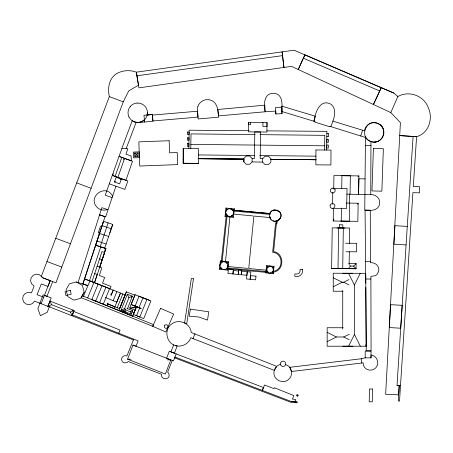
<?xml version="1.0" encoding="UTF-8"?>
<svg xmlns="http://www.w3.org/2000/svg" width="453" height="453" viewBox="0 0 453 453"><rect width="100%" height="100%" fill="white"/><g stroke="black" fill="none" stroke-linecap="round" stroke-linejoin="round"><path stroke-width="0.68" d="M342.706 328.969L342.751 290.543M183.244 148.318L183.159 163.318L198.476 163.42L198.278 148.318L183.244 148.318L183.261 163.216L198.476 163.42M330.843 126.63C333.431 119.841 337.978 110.079 331.064 104.292C319.863 98.154 315.067 113.12 313.98 121.274L315.447 116.251L281.681 106.104L281.885 111.512L313.98 121.274L315.163 121.789L315.028 122.157L329.546 126.693L329.716 126.279L365.469 137.474L364.756 210.084C370.594 211.121 379.388 210.583 379.756 202.882C380.067 198.023 375.441 194.292 370.775 194.603L370.945 141.596C359.019 137.825 365.622 118.833 377.315 123.171C389.24 127.35 382.881 145.679 370.928 141.596M365.175 357.853L371.007 357.87L371.041 351.052L365.22 351.052L365.175 357.853L361.262 358.77L289.75 367.315L288.334 365.922L285.373 364.439M248.618 122.389L248.538 131.868L266.913 132.033L267.015 122.537L248.618 122.389L248.601 124.467L250.685 124.484L250.696 122.406M262.938 122.503L262.904 126.529L266.964 126.563L267.015 122.537M326.681 150.102L326.885 131.353L266.845 130.855M371.007 357.87L371.041 355.061C376.619 355.554 379.869 362.728 376.313 367.151A7.667 7.667 0 0 1 371.958 369.976C367.57 371.058 362.711 367.536 363.21 362.825L291.511 371.511L289.75 367.315C292.349 371.2 292.236 376.766 288.301 379.722A8.969 8.969 0 0 1 282.814 381.653L278.923 380.775L275.894 378.397A8.862 8.862 0 0 1 273.918 372.224C274.201 368.442 277.066 365.01 280.803 364.252M188.884 148.199L189.144 130.204L249.19 130.707M252.095 161.919L252.145 158.51L249.75 156.047L246.307 156.019L243.844 158.397L243.799 161.823L246.194 164.28L249.62 164.314L252.095 161.919L262.587 162.089L264.999 164.547L268.425 164.581L270.888 162.202L270.939 158.776L268.544 156.313L265.101 156.285L262.638 158.663L260.198 158.629L260.526 131.97L254.79 131.919L254.456 158.544L252.145 158.51M262.587 162.089L262.638 158.663M338.618 227.938L338.023 268.521M342.717 268.584L343.317 227.989M190.775 148.573L191.007 133.912L255.084 134.598M324.569 150L324.79 135.345L260.011 134.649M349.104 221.228L333.221 221.013L333.419 208.431M333.731 188.856L333.94 175.577L349.92 175.792M341.217 221.121L341.42 208.04M341.726 188.765L341.93 175.685M349.32 221.217L349.603 203.103M349.161 263.759L349.337 251.845M349.461 243.442L349.688 228.029L336.947 227.95M341.177 227.961L332.225 227.882L331.624 268.442L356.024 268.742L356.109 263.606L348.714 263.606M346.403 203.052L358.136 203.233L357.853 221.347L340.792 221.092M349.433 203.052L349.597 193.963M350.056 194.235L350.367 175.798M341.839 175.673L358.901 175.923L358.583 194.371L346.856 194.184M365.798 287.451L366.234 350.82L371.075 350.888L370.894 276.409L375.616 275.628L376.964 274.512L378.595 271.455A6.869 6.869 0 0 0 377.978 266.466C376.568 263.703 373.391 262.519 370.429 262.706L370.277 210.169L365.056 210.084L365.769 283.227M332.542 204.178L332.785 192.429M397.021 385.327L413.085 136.461L416.596 136.676C428.838 133.341 433.391 118.482 428.272 107.604C423.883 95.594 408.951 90.221 397.853 96.529L390.803 112.593L400.412 122.621L385.645 394.274L398.651 394.84L399.218 385.429L400.514 385.48L397.021 385.327L399.218 385.429L398.266 400.996L399.518 401.064L412.887 192.655L419.506 192.853L419.705 186.704L413.3 186.5L416.596 136.676L399.716 135.594L413.085 136.461M272.995 220.469L274.116 221.262L277.043 221.064L279.337 219.614L280.65 217.485C283.708 208.81 268.47 207.083 269.444 216.155C271.064 226.217 285.758 219.626 279.535 211.8L277.208 210.203L273.85 209.982L271.67 211.019L269.807 213.493L269.903 214.739M234.167 210.249L234.286 208.935L225.934 208.04L225.022 216.438L233.369 217.338L234.286 208.935L232.74 210.186M225.532 261.353L229.92 216.562M276.528 221.857L273.618 251.63C284.722 253.176 284.478 270.786 273.386 272.157M277.191 220.747L276.891 223.839L276.341 223.788M265.866 272.904L266.579 265.651L274.031 266.33L273.301 273.55L265.866 272.904L267.395 271.67M221.319 261.217L226.16 216.579M222.163 261.092L227.055 216.138M276.358 220.662L276.092 223.04L275.577 222.989L272.683 252.281C282.836 252.989 284.156 268.635 274.314 271.137M234.286 208.935L234.133 210.266L269.807 213.493M227.666 270.124L228.612 261.857L220.345 260.894L219.382 269.178L227.666 270.124L226.443 268.589M226.166 213.295L226.002 214.694L227.899 216.455L230.475 216.772L232.734 215.509L233.816 213.159L233.318 210.617L231.421 208.856L228.844 208.556L226.585 209.801L225.503 212.163L226.002 214.694L227.916 215.583M226.415 211.2L226.585 209.801L227.967 209.529M220.781 264.082L220.945 262.689L223.221 261.426L225.787 261.743L227.695 263.504L228.199 266.03L227.1 268.38L224.835 269.626L222.259 269.342L220.362 267.564L219.864 265.016L220.945 262.689L222.327 262.417M268.102 271.959L266.828 271.353L266.415 269.195L267.361 267.196L269.325 266.132L271.523 266.415L273.136 267.927L273.533 270.107L272.587 272.106L270.639 273.165L268.442 272.87L266.828 271.353L267.01 269.971M267.185 268.584L267.361 267.196L268.748 266.936M360.764 135.945L362.559 130.221L364.654 130.77L364.858 129.19A9.756 9.756 0 0 1 373.583 122.633M78.08 282.53L101.846 207.672L108.052 209.733L105.64 216.868L99.45 214.79L104.994 216.687L101.715 226.834L100.436 226.415L98.29 232.819L99.586 233.267L82.871 284.025L87.893 285.594L90.005 280.9L84.552 278.94L103.511 221.33L112.706 224.405L109.813 233.052M94.688 273.606L101.948 251.636L104.592 252.497L99.705 267.179L97.078 266.29M103.511 221.33L95.628 245.175L105.889 248.572L99.705 267.179L101.817 267.865L99.337 275.447L104.643 277.508L102.531 283.148L111.03 286.472L110.079 288.782L94.541 282.683M82.871 284.025L84.552 278.94L94.53 282.649L97.276 274.45L94.671 273.601L91.97 281.67M100.238 246.692L108.108 222.865M89.462 280.764L100.759 246.874M104.62 248.153L105.889 248.572L94.53 282.649L90.436 281.081L125.147 294.903L119.547 308.742L107.667 303.821L106.902 305.684L82.208 295.735L83.522 296.234L87.893 285.594L76.285 281.964L69.502 283.793L66.008 289.88L67.837 296.653L73.941 300.129L80.725 298.295L84.218 292.225L82.389 285.458L76.285 281.964M112.706 224.405L104.745 248.17L95.628 245.175M115.951 186.217L108.199 209.235A9.824 9.824 0 0 1 97.525 207.757C86.432 197.463 105.645 182.667 112.627 196.132M123.748 159.524L124.569 158.397L132.514 161.257L125.928 180.317L117.899 177.423L124.569 158.397L119.014 156.398L105.243 195.198L112.129 197.576M115.085 176.393L121.829 157.412M121.359 179.15L119.626 183.856L114.439 181.947L116.166 177.253L121.359 179.15L120.102 179.66M121.891 148.618L119.014 156.398L131.319 160.804L131.121 156.036L125.979 154.156L127.825 148.748L121.789 148.55L132.236 120.708L134.513 121.97L136.194 122.219L126.161 148.646M333.221 221.013L333.952 219.048M61.801 267.083L123.239 101.846L128.743 90.906L138.488 85.17L136.308 72.163C129.818 69.722 122.435 70.255 116.432 73.743C108.884 78.59 107.48 88.443 109.332 96.608L41.325 276.392L42.99 277.876L50.192 280.65L41.127 303.736L34.49 301.143L32.446 303.572L29.417 304.682L26.24 304.116L23.749 302.055L22.65 299.048L23.199 295.854L25.277 293.391L28.307 292.276L31.484 292.842L34.156 286.007L31.682 283.929L30.566 280.917L31.115 277.74L33.194 275.282L36.223 274.167L39.4 274.716L42.99 277.876L55.929 282.848L61.801 267.083L46.965 261.54M40.102 302.706L37.882 308.595L40.379 315.679L47.299 312.253L49.241 306.811L39.881 303.255L43.058 294.852L51.172 297.915L47.944 306.296L133.38 339.943L133.714 339.161L138.103 340.871L136.025 346.228L132.984 345.05L127.576 359.167L165.362 374.019L170.787 359.897L132.984 345.05M118.777 333.255L120.062 330.129L73.709 311.421L72.01 315.713L74.077 310.503L49.96 301.075L47.944 306.296L50.011 306.63M176.155 353.912L173.431 360.933L166.579 358.255L169.303 351.251L263.487 387.575L262.355 390.452L264.518 384.999L273.963 388.657L274.314 387.74L293.838 395.577L292.428 399.116L295.452 399.365L295.339 400.729L296.285 401.879L291.477 401.579L174.943 357.038L174.626 357.853L291.149 402.411L297.185 402.791L297.23 401.958L291.477 401.579M52.701 281.619L46.931 296.336L44.405 295.356M126.127 312.111L121.093 310.158L127.361 294.207L132.418 296.171L127.378 308.986M125.294 310.209L124.609 308.623L128.901 297.7L127.384 294.212M139.717 316.941L133.38 314.41L135.045 310.175L129.705 308.063L135.062 294.671L150.911 300.877L143.726 318.589L135.877 315.413M172.231 360.463L167.627 372.207A3.845 3.845 0 0 1 169.088 374.603C170.068 380.265 160.271 380.118 161.687 374.337L128.21 361.511L126.829 362.643L124.218 362.859L122.689 361.947L121.755 360.429A3.794 3.794 0 0 1 122.004 357.672L123.25 356.29A3.63 3.63 0 0 1 126.863 356.058L133.714 339.161L72.344 314.88M50.192 280.65L47.91 286.421L41.308 283.929L37.067 294.688L43.669 297.185M72.01 315.713L70.447 312.094L51.546 304.699L47.956 306.273M73.041 313.108L73.663 311.545M133.38 314.41L136.506 306.63L129.705 308.063L139.037 307.627L131.155 304.518L135.062 294.671M135.13 306.081L139.043 296.228M135.045 310.175L132.684 316.092L91.817 299.58L98.137 284.059M134.847 295.203L126.381 291.845L118.913 310.469L132.684 316.092L136.506 306.63M131.574 313.47L131.302 314.144L122.922 310.922L125.373 309.841L130.243 311.732L131.302 314.144L132.701 310.656L126.897 308.397M131.993 312.417L132.418 311.358M173.714 344.829L170.9 351.868L174.411 353.215L177.191 345.894C166.585 344.914 162.95 329.274 172.151 323.674C179.297 318.493 190.656 323.669 191.223 332.508L276.692 366.369L274.348 370.378L190.809 337.728C188.714 343.782 181.823 347.485 175.639 345.662M136.551 315.679L139.671 307.904M114.139 308.657L120.509 293.006L116.732 302.225M119.547 308.742L126.381 291.845M192.989 338.663L194.949 333.804M103.244 304.195L109.592 288.572M107.961 303.074L106.902 305.684L153.488 324.608L152.757 326.319L81.11 297.649L84.218 292.225M111.138 295.26L113.256 290.05L111.127 295.277M117.208 307.797L122.82 293.952M139.801 316.998L146.97 299.331M87.672 297.904L93.969 282.44M95.702 301.143L102.038 285.583M99.586 302.706L105.94 287.106M113.137 300.707L116.885 291.528M138.958 307.604L142.984 297.825M390.803 112.593L291.511 66.376L138.935 87.859L136.308 72.163L294.071 50.209L381.239 87.678L373.436 104.507L381.239 87.678L393.827 93.052L397.853 96.529M304.897 54.864L298.233 69.502L304.897 54.864L393.827 93.052M230.039 209.127L231.421 208.856L231.228 209.269M227.899 216.455L228.091 216.041M224.405 262.015L225.787 261.743L225.594 262.157M222.281 269.297L222.451 268.929M268.465 272.831L268.612 272.519M271.228 267.032L271.523 266.415M348.567 346.222L354.439 334.461L354.399 285.033L360.254 273.312M104.683 250.288L105.889 248.572M117.899 177.423L112.276 175.356L113.505 173.663M131.546 297.247L132.418 296.171L128.901 297.7M134.796 156.5L138.04 152.972L134.677 153.091L134.796 156.5L138.171 156.364L138.04 152.972M229.195 216.177L230.475 216.772L231.432 215.741M232.865 214.195L233.816 213.159L233.363 213.108M357.938 176.936L358.901 175.923M357.174 204.224L358.136 203.233M277.043 221.064L278.397 219.722M279.297 218.827L280.65 217.485M347.978 268.561L356.024 268.742L353.499 266.132L350.537 266.087L348.969 267.604M353.499 266.132L356.109 263.606M225.022 216.438L227.072 214.773M272.502 267.559L274.031 266.33M219.382 269.178L220.917 267.955M226.568 263.482L228.612 261.857M232.921 210.838L233.318 210.617M226.047 214.665L226.398 214.473M220.764 267.344L220.362 267.564L221.642 268.153M272.53 268.255L273.136 267.927M267.434 271.03L266.828 271.353M333.238 286.743L342.247 282.242L343.612 282.242L349.003 279.546M327.151 341.607L336.398 336.981L343.736 336.981L349.257 339.744M343.736 336.981L349.274 334.212M130.243 311.732L132.701 310.656M70.447 312.094L74.077 310.503L72.01 310.175M121.093 310.158L124.609 308.623M114.439 181.947L115.696 181.438M138.29 122.486L141.982 121.523L144.405 119.694L144.643 122.038L152.972 121.206L152.31 114.473L147.769 114.903L147.451 112.174L147.066 114.988L152.31 114.473L143.958 115.305L144.643 122.038L138.29 122.486L135.77 122.146M374.699 142.112L378.397 141.166A9.734 9.734 0 0 0 380.588 125.085L377.298 123.188L373.521 122.672M136.925 75.787L282.547 55.628L282.1 51.868L283.946 67.44L282.547 55.628M275.877 113.975L281.964 113.675C281.902 106.88 283.935 93.743 273.703 93.284C263.759 93.012 263.561 104.785 265.152 111.778L218.437 115.9L217.819 109.501L264.801 105.175L265.152 111.778L275.696 111.064L275.877 113.975L275.56 107.503L281.647 107.202L281.964 113.675M365.356 145.623L371.058 145.504M365.735 261.591L370.429 261.574M342.887 291.228L333.238 291.245L333.238 273.233L352.615 273.284M326.851 133.329L328.618 133.329L328.584 136.642L326.823 136.625M365.005 194.603L370.775 194.603M352.932 346.211L327.151 346.228L327.151 327.734L343.21 327.757M342.689 346.228L366.205 346.211L365.735 273.318L342.768 273.284M345.531 243.238L356.692 243.312L356.556 251.811L346.109 251.738M365.735 279.003L370.843 279.037M198.42 154.932L254.762 155.521M259.688 155.572L316.024 156.16M197.921 158.663L243.867 159.077M270.73 159.32L315.968 159.728M332.876 188.284L347.043 188.431L346.63 208.454L332.457 208.323M365.005 194.433L358.583 194.371L358.884 178.782L365.124 178.884M342.457 227.972L345.016 227.995M190.843 144.382L324.631 145.815M356.024 268.742L331.624 268.442L349.087 268.663M127.576 359.167L131.064 359.229M167.299 359.841L170.787 359.897M407.281 226.415L394.925 225.668L393.895 244.195L406.086 244.926M233.89 210.243L270.282 213.601M233.918 211.092L270.039 214.411M227.768 267.989L266.2 271.517M227.576 268.839L266.149 272.366M233.408 214.065L252.763 215.905M270.277 217.61L253.873 216.041L248.737 268.51L266.37 270.198M227.633 266.494L247.638 268.38M225.503 212.163L225.956 212.219M227.74 265.979L228.199 266.03L227.508 264.807M219.915 265.022L220.317 265.073M266.415 269.195L267.094 269.28M272.853 270.022L273.533 270.107M332.842 121.11L362.559 130.221M273.85 209.982L275.113 210.39M277.644 211.194L279.535 211.8M99.552 258.805L102.197 259.648M97.01 241.019L106.127 244.042M102.089 225.662L111.262 228.731M99.53 233.425L108.663 236.483M109.264 183.822L124.864 189.411L127.876 181.013L112.276 175.356M76.704 182.893L91.104 188.267M55.747 238.289L70.464 243.765M109.332 96.608L123.239 101.846M144.603 298.402L149.331 300.254M131.155 304.518L137.519 307.021M139.088 296.268L146.885 299.376M137.208 306.902L141.296 308.538M138.408 307.394L140.94 308.414M110.509 294.133L111.761 294.654M105.47 297.479L116.766 302.191M107.355 303.674L114.869 306.845M303.368 58.211L379.79 91.019M343.612 282.242L348.974 284.926M333.238 277.734L342.247 282.242M327.151 332.36L336.398 336.981M271.313 219.275L270.192 218.482L270.045 216.613M221.279 263L220.945 262.689M232.4 215.198L232.734 215.509M226.919 210.113L226.585 209.801M226.766 268.068L227.1 268.38M138.171 156.364L134.677 153.091M267.865 267.666L267.361 267.196M272.089 271.636L272.587 272.106M349.02 264.518L350.537 266.087M272.043 272.077L273.301 273.55M266.579 265.651L267.842 267.134M225.934 208.04L227.174 209.586M231.721 215.277L233.369 217.338M220.345 260.894L221.562 262.429M128.924 117.033L131.234 120.045L134.513 121.97A9.819 9.819 0 0 0 145.022 119.23A9.728 9.728 0 0 0 137.157 103.063M380.605 125.085L382.898 128.125M225.787 261.743L226.472 262.966M231.421 208.856L232.451 210.702M348.521 273.295L354.399 285.033M354.439 334.461L360.322 346.217M124.943 308.861L125.373 309.841M49.96 301.075L51.546 304.699M365.775 344.875L366.205 346.211M230.475 216.772L230.384 216.324M228.935 209.003L228.844 208.556M224.75 269.178L224.835 269.626M223.312 261.874L223.221 261.426M270.639 273.165L270.515 272.496M269.325 266.132L269.45 266.806M361.262 358.77L361.794 363.108M128.992 117.033A9.728 9.728 0 0 1 130.453 106.33M130.39 106.308A9.819 9.819 0 0 1 137.123 103.046M378.38 141.149A9.756 9.756 0 0 1 365.339 136.642M315.928 149.96L315.894 164.83L330.894 164.983L330.996 150.079L315.928 149.96M326.789 139.399L326.772 142.197L328.482 142.214L328.499 139.399L326.789 139.399M339.574 224.756L339.557 227.916L342.768 227.961L342.802 224.801L339.574 224.756M187.366 137.854L187.349 140.119L188.946 140.136L189.014 137.888L187.366 137.854M187.502 132.049L187.485 134.53L189.048 134.53L189.111 132.066L187.502 132.049M372.406 389.019L372.321 401.811L369.212 401.811L369.478 389.002L372.406 389.019M326.738 145.09L326.704 148.035L328.351 148.052L328.385 145.09L326.738 145.09M187.349 143.51L187.316 146.319L188.861 146.336L188.912 143.527L187.349 143.51M243.827 159.094L243.799 161.823L243.799 159.196L198.408 158.692L243.827 159.094M335.084 189.614L335.022 191.54L333.657 192.904L331.726 192.904L330.345 191.54L330.413 189.626L331.777 188.267L333.719 188.25L335.084 189.614M373.419 148.448L371.958 190.911L381.868 191.194L383.351 148.714L373.419 148.448M330.197 205.028L330.112 206.959L331.494 208.323L333.425 208.323L334.773 206.959L334.869 205.011L333.487 203.629L331.562 203.663L330.197 205.028M297.598 395.475L297.547 396.522L296.421 395.276L297.332 394.461L298.346 395.526L297.598 395.475M302.519 269.461C303.47 274.014 299.127 277.802 294.739 276.245L294.903 273.935L297.298 273.997L299.014 273.335L299.96 271.557L300.129 269.292L302.519 269.461M390.582 304.682L389.32 327.553L400.712 328.215L402.179 305.316L390.582 304.682M233.267 270.492L232.955 273.952L246.891 275.282L247.242 271.704L250.849 272.072L250.135 279.303L246.523 278.974L247.242 271.704L241.704 271.188L241.37 274.75L241.783 270.288L238.657 269.994L238.244 274.45L238.555 271.007L233.267 270.492M233.369 269.507L232.955 273.952L227.95 273.482L228.38 269.042L233.369 269.507M255.985 276.143L255.639 279.835L250.135 279.303L250.515 275.628L255.985 276.143M190.328 309.11L189.28 316.194L198.827 317.009L207.525 320.101L208.754 311.8L190.328 309.11M193.471 278.771L186.783 323.476L184.603 322.944L191.342 278.487L193.471 278.771M197.825 106.721L197.429 109.332L197.978 117.117L152.972 120.974L152.372 115.085L197.463 111.228L198.193 118.963L218.482 117.18C218.34 110.804 217.508 101.602 209.835 99.887C204.807 98.595 199.275 101.721 197.825 106.721M164.796 325.209L164.263 326.539L164.813 327.853L166.16 328.385L167.474 327.836L168.023 326.505L167.457 325.192L166.126 324.642L164.796 325.209M160.555 308.357L152.757 326.319L165.843 331.975L173.646 314.031L160.555 308.357M285.707 364.489L284.444 366.171L282.332 366.488L280.634 365.22L280.333 363.125L281.619 361.449L283.697 361.132L285.39 362.394L285.707 364.489M70.266 290.299L65.045 291.794L65.974 295.622L71.178 294.156L70.266 290.299M169.139 140.73L138.839 141.863L139.751 166.03L177.689 164.598L177.236 152.542L169.586 152.825L169.139 140.73M139.433 157.644L133.612 157.865L133.397 152.061L139.201 151.857L139.433 157.644M315.894 159.728L270.922 159.326L315.894 159.728"/></g></svg>
